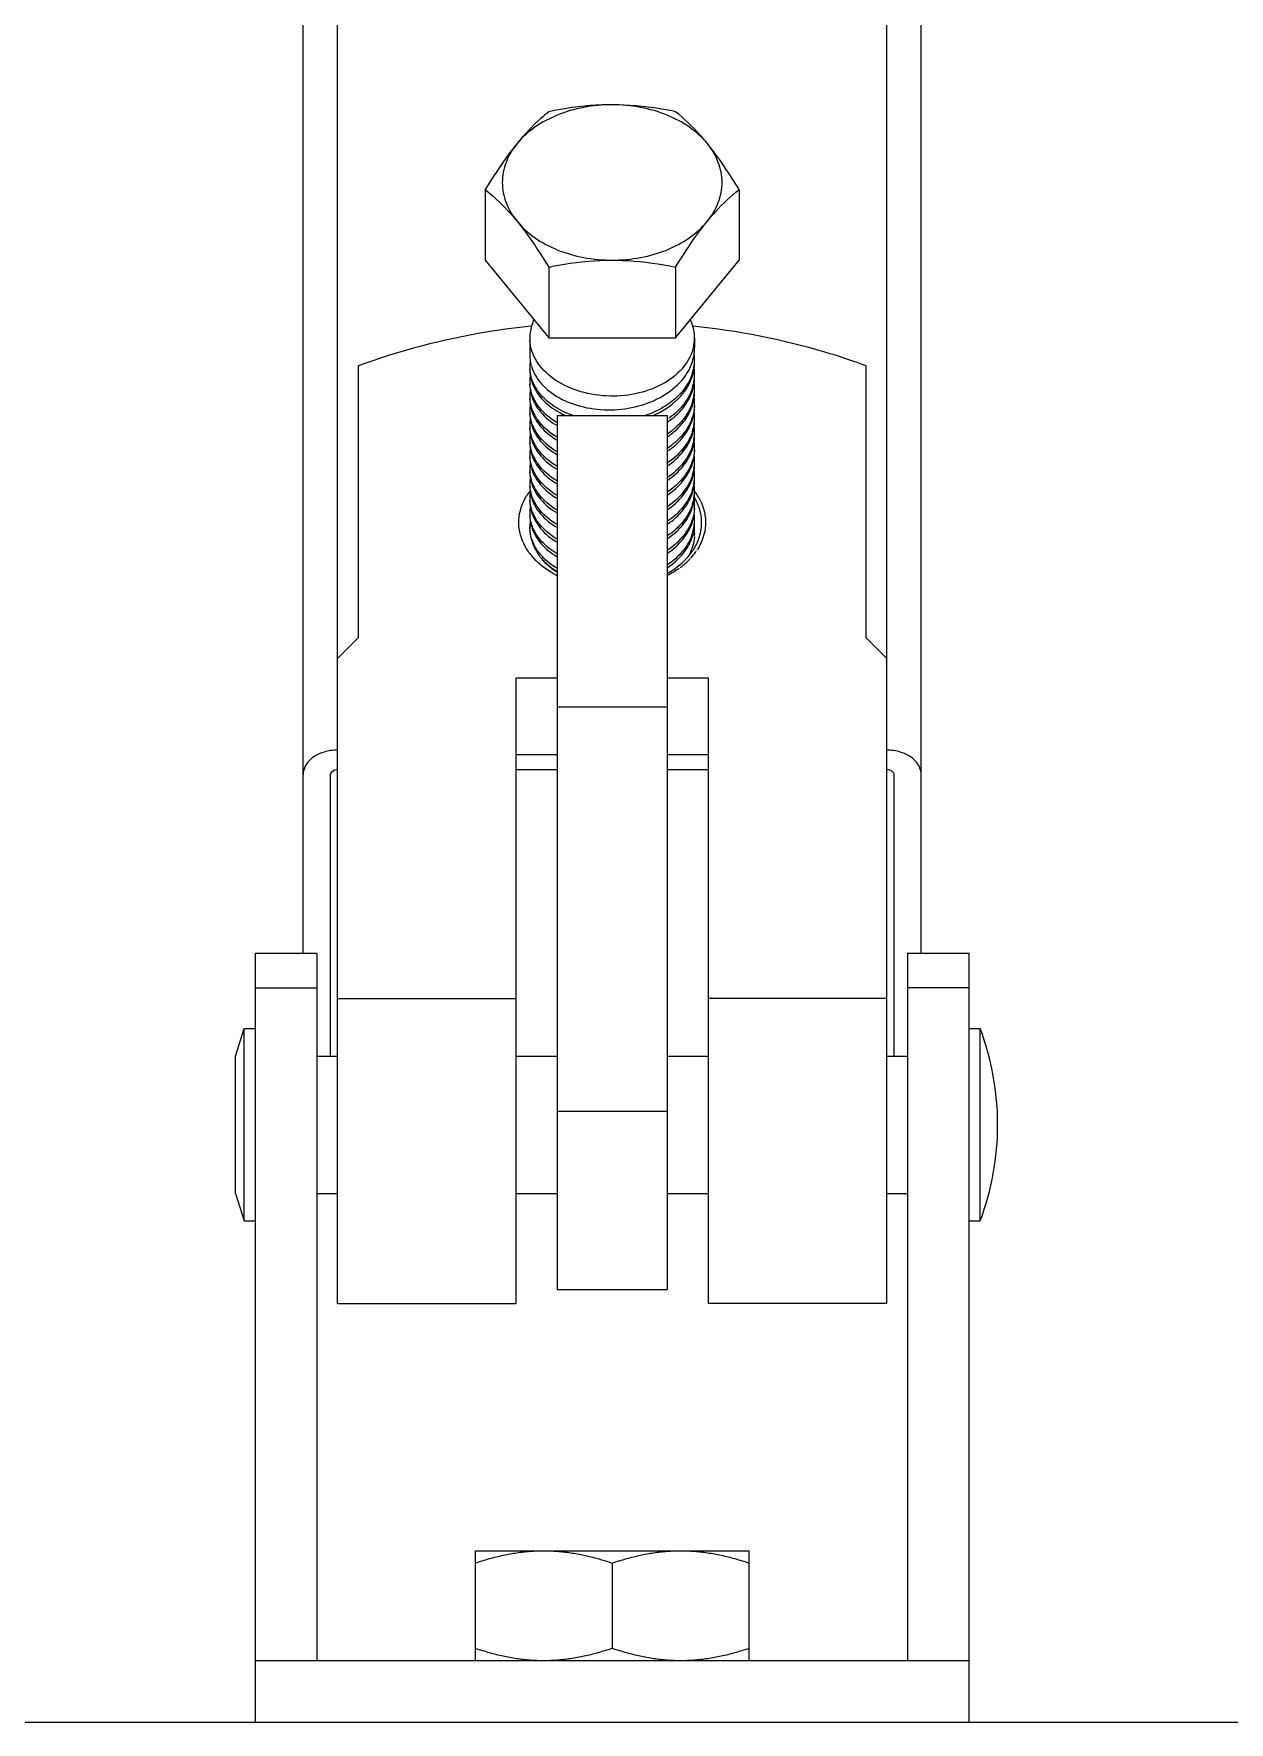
# Model space of a CAD drawing. Extents: x 815029915 to 815825525, y 579155098 to 579748855.
# Drawn here: x 815614255 to 815614699, y 579334894 to 579335521 of the extents above; entities that cross this region are included whole.
import ezdxf

# ---------------------------------------------------------------- set-up
doc = ezdxf.new("R2010")
doc.units = 0
doc.header["$LTSCALE"] = 100
doc.header["$MEASUREMENT"] = 0
doc.layers.add('02___PRT_ALL_AXES', color=7, linetype='Continuous')

msp = doc.modelspace()

# ---------------------------------------------------------------- linework, layer by layer
at = {"color": 0, "linetype": 'Continuous'}
for p, q in [((815614368.17, 579335049.79), (815614368.17, 579337872.97)), ((815614572.15, 579335049.79), (815614572.15, 579337872.97)), ((815614355.42, 579335179.83), (815614355.42, 579337770.35)), ((815614584.9, 579335179.83), (815614584.9, 579337770.35)), ((815614423.05, 579335437.12), (815614446.61, 579335408.27)), ((815614493.71, 579335408.27), (815614517.27, 579335437.12)), ((815614439.56, 579335407.27), (815614439.56, 579335402.94)), ((815614446.61, 579335408.27), (815614493.71, 579335408.27)), ((815614500.76, 579335408.27), (815614500.76, 579335404.56)), ((815614449.76, 579335379.42), (815614449.76, 579335054.89)), ((815614449.76, 579335379.42), (815614490.56, 579335379.42)), ((815614490.56, 579335379.42), (815614490.56, 579335054.89)), ((815614434.46, 579335049.79), (815614434.46, 579335282.06)), ((815614505.86, 579335282.06), (815614505.86, 579335049.79)), ((815614449.76, 579335271.25), (815614490.56, 579335271.25)), ((815614365.62, 579335141.58), (815614365.62, 579335246.17)), ((815614434.46, 579335247.97), (815614449.76, 579335247.97)), ((815614490.56, 579335247.97), (815614505.86, 579335247.97)), ((815614574.7, 579335246.17), (815614574.7, 579335141.58)), ((815614337.57, 579335179.83), (815614337.57, 579334894.26)), ((815614337.57, 579335179.83), (815614360.52, 579335179.83)), ((815614360.52, 579335179.83), (815614360.52, 579334917.2)), ((815614579.8, 579335179.83), (815614579.8, 579334917.2)), ((815614579.8, 579335179.83), (815614602.75, 579335179.83)), ((815614602.75, 579334894.26), (815614602.75, 579335179.83)), ((815614337.57, 579335166.99), (815614360.52, 579335166.99)), ((815614368.17, 579335162.96), (815614434.46, 579335162.96)), ((815614572.15, 579335162.96), (815614505.86, 579335162.96)), ((815614602.75, 579335166.99), (815614579.8, 579335166.99)), ((815614449.76, 579335121.19), (815614490.56, 579335121.19)), ((815614449.76, 579335054.89), (815614490.56, 579335054.89)), ((815614368.17, 579335049.79), (815614434.46, 579335049.79)), ((815614572.15, 579335049.79), (815614505.86, 579335049.79)), ((815614337.57, 579334917.2), (815614602.75, 579334917.2)), ((815613665.43, 579334894.26), (815618197.67, 579334894.26)), ((815614337.57, 579334894.26), (815614602.75, 579334894.26))]:
    msp.add_line(p, q, dxfattribs=at)
for centre, radius, start, end in [((815614453.78, 579335401.86), 14.21, 180.02607, 188.82211), ((815614453.78, 579335397.52), 14.21, 171.18424, 179.97406), ((815614454.18, 579335401.93), 14.63, 188.82814, 195.33103), ((815614483.32, 579335404.73), 17.46, 342.50525, 345.76882), ((815614483.74, 579335404.62), 17.02, 345.76446, 352.46546), ((815614484.13, 579335404.57), 16.63, 352.47368, 359.98278), ((815614484.13, 579335400.23), 16.63, 0.01723, 7.52333), ((815614484.23, 579335400.23), 16.52, 356.29034, 359.99666), ((815614453.67, 579335397.53), 14.1, 180.00473, 184.33982), ((815614453.78, 579335396.45), 14.21, 180.02578, 188.7806), ((815614453.78, 579335392.11), 14.22, 171.14213, 179.97372), ((815614454.19, 579335396.52), 14.63, 188.78781, 195.44372), ((815614454.46, 579335402), 14.92, 195.318, 196.41156), ((815614483.52, 579335400.34), 17.24, 342.48745, 350.60081), ((815614483.32, 579335399.32), 17.46, 342.50604, 345.76935), ((815614483.74, 579335399.21), 17.02, 345.76496, 352.47547), ((815614484, 579335400.25), 16.76, 350.62851, 356.28236), ((815614484, 579335394.84), 16.76, 350.62393, 356.28229), ((815614484.13, 579335399.16), 16.63, 352.48378, 359.98285), ((815614484.13, 579335394.82), 16.63, 0.01727, 7.53307), ((815614484.13, 579335393.75), 16.63, 352.48743, 359.98287), ((815614484.23, 579335394.83), 16.53, 356.29029, 359.99667), ((815614453.67, 579335392.12), 14.1, 180.00472, 184.33887), ((815614453.78, 579335391.05), 14.21, 180.02589, 188.80059), ((815614453.78, 579335386.71), 14.22, 171.1623, 179.97379), ((815614454.19, 579335391.11), 14.63, 188.80726, 195.39014), ((815614454.47, 579335391.18), 14.92, 195.37666, 196.40462), ((815614454.47, 579335396.59), 14.92, 195.42983, 196.40112), ((815614483.52, 579335394.93), 17.24, 342.48823, 350.59625), ((815614483.32, 579335393.91), 17.46, 342.50883, 345.77049), ((815614483.74, 579335393.8), 17.02, 345.76607, 352.47909), ((815614484, 579335389.43), 16.76, 350.63339, 356.28243), ((815614484.13, 579335389.41), 16.63, 0.01731, 7.53686), ((815614484.12, 579335388.34), 16.63, 352.30029, 359.98249), ((815614484.23, 579335389.42), 16.53, 356.29039, 359.99667), ((815614453.67, 579335386.71), 14.1, 180.00471, 184.33928), ((815614453.77, 579335385.64), 14.21, 180.02561, 188.73056), ((815614453.78, 579335381.3), 14.22, 171.09022, 179.97324), ((815614453.66, 579335381.3), 14.1, 180.00476, 184.33755), ((815614454.23, 579335385.71), 14.67, 188.74591, 196.41451), ((815614465.74, 579335408.07), 31.4, 240.86107, 246.08879), ((815614483.3, 579335388.51), 17.48, 342.45066, 345.74851), ((815614483.52, 579335389.52), 17.24, 342.49102, 350.60568), ((815614483.74, 579335382.99), 17.02, 345.70235, 352.50137), ((815614483.75, 579335388.39), 17.02, 345.74473, 352.29267), ((815614484.13, 579335378.59), 16.63, 0.01736, 7.55988), ((815614484.14, 579335384), 16.62, 0.01623, 7.3444), ((815614484.13, 579335382.93), 16.63, 352.51028, 359.98297), ((815614484.23, 579335384.01), 16.53, 356.28709, 359.99682), ((815614453.78, 579335380.23), 14.21, 180.02595, 188.80999), ((815614453.78, 579335375.89), 14.22, 171.17198, 179.97387), ((815614453.67, 579335375.9), 14.1, 180.00471, 184.33954), ((815614453.78, 579335374.82), 14.21, 180.02606, 188.82078), ((815614454.19, 579335380.29), 14.63, 188.81634, 195.3571), ((815614454.46, 579335380.37), 14.92, 195.34386, 196.40798), ((815614473.85, 579335402.91), 30.01, 304.02194, 305.4569), ((815614474.03, 579335401.57), 29.7, 304.01583, 306.62796), ((815614474.51, 579335396.57), 28.87, 303.97608, 309.79425), ((815614483.31, 579335383.09), 17.46, 342.51617, 345.70739), ((815614483.52, 579335378.7), 17.24, 342.49823, 350.61788), ((815614483.74, 579335377.58), 17.02, 345.76298, 352.46457), ((815614484, 579335378.62), 16.76, 350.6455, 356.28286), ((815614484.13, 579335377.52), 16.63, 352.47277, 359.98277), ((815614484.13, 579335373.18), 16.63, 0.01714, 7.52194), ((815614484.23, 579335378.6), 16.52, 356.29079, 359.99667), ((815614453.78, 579335370.48), 14.21, 171.18224, 179.97394), ((815614453.67, 579335370.49), 14.1, 180.00472, 184.33945), ((815614453.77, 579335369.41), 14.21, 180.02441, 188.59382), ((815614454.19, 579335374.88), 14.63, 188.82713, 195.37442), ((815614454.47, 579335374.96), 14.92, 195.36112, 196.40853), ((815614483.31, 579335377.68), 17.46, 342.50117, 345.76734), ((815614483.52, 579335373.3), 17.25, 342.48336, 350.58047), ((815614483.74, 579335372.17), 17.02, 345.75671, 352.47565), ((815614484, 579335373.21), 16.76, 350.60806, 356.28203), ((815614484.13, 579335372.11), 16.63, 352.48404, 359.98287), ((815614484.13, 579335367.78), 16.63, 0.01728, 7.53363), ((815614484.23, 579335373.19), 16.52, 356.29008, 359.99666), ((815614453.79, 579335365.07), 14.22, 170.96242, 179.97306), ((815614453.67, 579335365.08), 14.1, 180.00472, 184.33989), ((815614453.78, 579335364), 14.22, 180.02613, 188.82857), ((815614453.78, 579335359.66), 14.21, 171.19053, 179.97405), ((815614454.18, 579335369.47), 14.62, 188.60181, 195.319), ((815614454.18, 579335364.07), 14.63, 188.8345, 195.32615), ((815614454.46, 579335369.55), 14.92, 195.30525, 196.41198), ((815614483.32, 579335372.27), 17.46, 342.51288, 345.76121), ((815614483.32, 579335366.86), 17.46, 342.5097, 345.77126), ((815614483.75, 579335366.76), 17.01, 345.76625, 352.69464), ((815614484.12, 579335362.37), 16.64, 0.01782, 7.74805), ((815614484.14, 579335366.7), 16.62, 352.70468, 359.98407), ((815614484.23, 579335367.78), 16.53, 356.29052, 359.99667), ((815614484.23, 579335362.37), 16.53, 356.29029, 359.99668), ((815614453.67, 579335359.67), 14.1, 180.00473, 184.33989), ((815614453.78, 579335358.59), 14.22, 180.02619, 188.83308), ((815614453.78, 579335354.25), 14.21, 171.19485, 179.97407), ((815614454.19, 579335358.66), 14.63, 188.83897, 195.32914), ((815614454.46, 579335364.14), 14.92, 195.31318, 196.41206), ((815614483.52, 579335362.48), 17.25, 342.49202, 350.55585), ((815614483.31, 579335361.46), 17.46, 342.50473, 345.76934), ((815614483.74, 579335361.35), 17.02, 345.76507, 352.43348), ((815614484, 579335362.39), 16.76, 350.58316, 356.28212), ((815614484, 579335356.98), 16.76, 350.58823, 356.28188), ((815614484.13, 579335361.3), 16.63, 352.44148, 359.98264), ((815614484.13, 579335355.89), 16.63, 352.4583, 359.98267), ((815614484.13, 579335356.96), 16.63, 0.01703, 7.49107), ((815614484.23, 579335356.96), 16.53, 356.29002, 359.99667), ((815614457.55, 579335337.72), 22.54, 142.34886, 148.60076), ((815614453.67, 579335354.26), 14.1, 180.00473, 184.33991), ((815614453.78, 579335353.18), 14.22, 180.02626, 188.85017), ((815614453.78, 579335348.84), 14.21, 171.21174, 179.97418), ((815614454.18, 579335353.25), 14.63, 188.85588, 195.31652), ((815614454.46, 579335358.73), 14.92, 195.31616, 196.41163), ((815614454.46, 579335353.32), 14.92, 195.30366, 196.40978), ((815614483.52, 579335357.07), 17.25, 342.48694, 350.5608), ((815614483.31, 579335356.05), 17.46, 342.50165, 345.76776), ((815614483.74, 579335355.94), 17.02, 345.76343, 352.45022), ((815614484, 579335351.57), 16.76, 350.60058, 356.28188), ((815614484.13, 579335351.55), 16.63, 0.01711, 7.50778), ((815614484.12, 579335350.48), 16.64, 352.2715, 359.98219), ((815614482.1, 579335337.22), 23.37, 36.21439, 37.35826), ((815614484.23, 579335351.56), 16.52, 356.28997, 359.99665), ((815614482.4, 579335337.45), 22.99, 35.27321, 36.21381), ((815614483.23, 579335338.01), 21.99, 30.39256, 35.30156), ((815614453.67, 579335348.85), 14.1, 180.00472, 184.33992), ((815614453.79, 579335347.77), 14.23, 180.02751, 189.13778), ((815614453.77, 579335343.44), 14.21, 171.50736, 179.97627), ((815614453.67, 579335343.44), 14.11, 180.00452, 184.3461), ((815614454.24, 579335347.85), 14.68, 189.15188, 196.47252), ((815614483.3, 579335350.64), 17.48, 342.44737, 345.74785), ((815614483.52, 579335351.66), 17.25, 342.48386, 350.57308), ((815614483.74, 579335350.53), 17.02, 345.744, 352.26415), ((815614484.13, 579335345.07), 16.63, 352.4674, 359.98273), ((815614484.14, 579335346.14), 16.62, 0.01608, 7.31576), ((815614484.23, 579335346.15), 16.53, 356.28642, 359.99678), ((815614482.84, 579335338.55), 20.72, 25.78424, 30.21729), ((815614484.27, 579335338.63), 20.78, 26.95405, 30.37123), ((815614453.78, 579335342.37), 14.21, 180.02595, 188.81629), ((815614453.78, 579335338.03), 14.21, 171.17841, 179.97393), ((815614453.61, 579335338.03), 14.05, 180.00036, 181.36149), ((815614453.64, 579335338.03), 14.07, 181.36121, 181.75078), ((815614453.66, 579335338.03), 14.1, 181.75101, 182.83859), ((815614453.71, 579335338.04), 14.15, 182.83892, 184.33692), ((815614454.91, 579335337.6), 15.35, 182.40411, 185.38474), ((815614454.18, 579335342.43), 14.63, 188.82254, 195.34226), ((815614454.46, 579335342.5), 14.92, 195.32912, 196.40482), ((815614454.62, 579335342.55), 15.08, 196.4057, 197.90662), ((815614483.31, 579335345.23), 17.46, 342.50015, 345.76699), ((815614483.74, 579335345.12), 17.02, 345.76265, 352.45925), ((815614483.69, 579335340.81), 17.07, 345.82218, 350.59808), ((815614483.76, 579335339.71), 17, 346.56292, 352.03479), ((815614484, 579335340.75), 16.76, 350.59973, 356.28191), ((815614483.95, 579335339.68), 16.81, 352.04589, 352.48586), ((815614484.13, 579335340.73), 16.63, 0.01715, 7.51667), ((815614484.13, 579335339.66), 16.63, 352.47677, 359.98277), ((815614484.15, 579335335.7), 16.61, 0.0024, 7.70757), ((815614483.99, 579335335.31), 16.77, 6.4782, 7.51756), ((815614484.23, 579335340.74), 16.52, 356.29, 359.99665), ((815614454.99, 579335337.61), 15.43, 185.38627, 188.5573), ((815614455.1, 579335337.62), 15.54, 188.55645, 189.73715), ((815614455.51, 579335337.7), 15.95, 189.76355, 196.32315), ((815614456.39, 579335337.97), 16.87, 196.35381, 204.77905), ((815614455.55, 579335338.56), 16.06, 198.91258, 207.96452), ((815614456.44, 579335339.01), 17.07, 207.90291, 209.92475), ((815614482.95, 579335341.02), 17.84, 340.39057, 342.50347), ((815614483.18, 579335340.94), 17.6, 342.50589, 343.63142), ((815614483.39, 579335340.88), 17.38, 343.62933, 345.82557), ((815614483.39, 579335339.8), 17.38, 343.63308, 345.77621), ((815614483.56, 579335339.76), 17.21, 345.77901, 346.57073), ((815614484.11, 579335335.71), 16.65, 355.00662, 356.28843), ((815614484.15, 579335335.7), 16.61, 356.28828, 358.49234), ((815614482.8, 579335340.84), 20.8, 329.59183, 330.05559), ((815614484.18, 579335335.7), 16.58, 358.4929, 359.29441), ((815614484.19, 579335335.7), 16.57, 359.29442, 359.99355), ((815614458.17, 579335342.25), 23.3, 215.78624, 218.05479), ((815614458.82, 579335342.76), 24.13, 218.05247, 219.87849), ((815614478.98, 579335345.1), 27.57, 310.43836, 316.14257), ((815614480.26, 579335343.84), 25.77, 316.18996, 317.74869), ((815614481.21, 579335341.88), 22.71, 321.08547, 326.56928), ((815614481.5, 579335342.74), 24.12, 317.70038, 324.32284), ((815614482.07, 579335341.3), 21.66, 326.60743, 327.36801), ((815614482.36, 579335341.11), 21.32, 327.36622, 328.81665), ((815614482.65, 579335340.94), 20.98, 328.8185, 329.59138), ((815614482.54, 579335341.97), 22.82, 324.3797, 325.17946), ((815614482.85, 579335341.75), 22.44, 325.17749, 326.70791), ((815614483.16, 579335341.55), 22.07, 326.70993, 327.52824), ((815614463.13, 579335342.9), 25.42, 229.20875, 231.6793), ((815614462.52, 579335343.42), 25.31, 231.12812, 233.62476), ((815614464.43, 579335344.58), 27.54, 231.72759, 237.60538), ((815614463.75, 579335345.12), 27.41, 233.66721, 239.11153), ((815614476.63, 579335347.94), 31.26, 305.26167, 306.97921), ((815614477.45, 579335346.87), 29.91, 306.966, 310.46774)]:
    msp.add_arc(centre, radius, start, end, dxfattribs=at)
for points, knots in [([(815614440.16, 579335397.79), (815614440.86, 579335395.38), (815614443.72, 579335390.62), (815614450.68, 579335385.42), (815614459.65, 579335382.16), (815614469.73, 579335381.16), (815614479.86, 579335382.53), (815614488.99, 579335386.2), (815614496.15, 579335391.85), (815614499.16, 579335396.9), (815614499.97, 579335399.48)], [0, 0, 0, 0, 0.1028, 0.219577, 0.350442, 0.49027, 0.631417, 0.766201, 0.889254, 1, 1, 1, 1]), ([(815614455.72, 579335379.38), (815614453.5, 579335380.15), (815614449.38, 579335382.05), (815614444.25, 579335386.07), (815614440.77, 579335390.95), (815614439.74, 579335394.66), (815614439.6, 579335396.46)], [0, 0, 0, 0, 0.284949, 0.545175, 0.781019, 1, 1, 1, 1]), ([(815614499.97, 579335395.15), (815614499.41, 579335393.4), (815614497.68, 579335389.93), (815614493.67, 579335385.47), (815614488.42, 579335381.82), (815614484.37, 579335380.06), (815614482.23, 579335379.35)], [0, 0, 0, 0, 0.224612, 0.465352, 0.724449, 1, 1, 1, 1]), ([(815614485.11, 579335379.36), (815614488.6, 579335380.86), (815614494.81, 579335384.69), (815614498.96, 579335390.89), (815614499.97, 579335394.07)], [0, 0, 0, 0, 0.53219, 1, 1, 1, 1]), ([(815614449.68, 579335376.77), (815614446.93, 579335378.42), (815614443.24, 579335381.55), (815614440.34, 579335386.89), (815614439.71, 579335389.68), (815614439.6, 579335391.05)], [0, 0, 0, 0, 0.531925, 0.771628, 1, 1, 1, 1]), ([(815614440.16, 579335392.38), (815614440.86, 579335390), (815614443.67, 579335385.27), (815614448, 579335382.02), (815614450.46, 579335380.65)], [0, 0, 0, 0, 0.46845, 1, 1, 1, 1]), ([(815614440.16, 579335386.97), (815614440.82, 579335384.71), (815614443.41, 579335380.23), (815614447.4, 579335377.05), (815614449.68, 579335375.69)], [0, 0, 0, 0, 0.470184, 1, 1, 1, 1]), ([(815614499.97, 579335389.74), (815614499.28, 579335387.55), (815614496.91, 579335383.23), (815614493.31, 579335379.92), (815614491.26, 579335378.46)], [0, 0, 0, 0, 0.477761, 1, 1, 1, 1]), ([(815614491.75, 579335377.73), (815614493.68, 579335379.17), (815614497.07, 579335382.4), (815614499.3, 579335386.55), (815614499.97, 579335388.66)], [0, 0, 0, 0, 0.521279, 1, 1, 1, 1]), ([(815614449.68, 579335371.36), (815614446.93, 579335373.01), (815614443.24, 579335376.14), (815614440.34, 579335381.48), (815614439.71, 579335384.27), (815614439.6, 579335385.65)], [0, 0, 0, 0, 0.531924, 0.771627, 1, 1, 1, 1]), ([(815614440.16, 579335381.56), (815614440.82, 579335379.31), (815614443.41, 579335374.82), (815614447.4, 579335371.65), (815614449.67, 579335370.28)], [0, 0, 0, 0, 0.470189, 1, 1, 1, 1]), ([(815614499.97, 579335384.33), (815614499.37, 579335382.46), (815614497.48, 579335378.74), (815614494.62, 579335375.74), (815614492.99, 579335374.38)], [0, 0, 0, 0, 0.48128, 1, 1, 1, 1]), ([(815614493.56, 579335373.79), (815614495.05, 579335375.11), (815614497.66, 579335377.98), (815614499.4, 579335381.47), (815614499.96, 579335383.24)], [0, 0, 0, 0, 0.517488, 1, 1, 1, 1]), ([(815614500.72, 579335382.94), (815614500.56, 579335380.46), (815614499, 579335375.32), (815614495.59, 579335371.25), (815614493.56, 579335369.46)], [0, 0, 0, 0, 0.478758, 1, 1, 1, 1]), ([(815614449.67, 579335365.95), (815614446.93, 579335367.6), (815614443.24, 579335370.73), (815614440.34, 579335376.07), (815614439.71, 579335378.87), (815614439.6, 579335380.24)], [0, 0, 0, 0, 0.531915, 0.771618, 1, 1, 1, 1]), ([(815614449.68, 579335360.54), (815614446.93, 579335362.19), (815614443.24, 579335365.32), (815614440.34, 579335370.66), (815614439.71, 579335373.46), (815614439.6, 579335374.83)], [0, 0, 0, 0, 0.531925, 0.771625, 1, 1, 1, 1]), ([(815614440.16, 579335376.15), (815614440.82, 579335373.89), (815614443.41, 579335369.41), (815614447.4, 579335366.23), (815614449.68, 579335364.87)], [0, 0, 0, 0, 0.47018, 1, 1, 1, 1]), ([(815614494.14, 579335368.91), (815614495.49, 579335370.18), (815614497.86, 579335372.92), (815614499.45, 579335376.19), (815614499.97, 579335377.85)], [0, 0, 0, 0, 0.516175, 1, 1, 1, 1]), ([(815614449.68, 579335355.13), (815614446.93, 579335356.78), (815614443.24, 579335359.91), (815614440.34, 579335365.25), (815614439.71, 579335368.05), (815614439.6, 579335369.42)], [0, 0, 0, 0, 0.531928, 0.771625, 1, 1, 1, 1]), ([(815614440.16, 579335370.74), (815614440.82, 579335368.49), (815614443.41, 579335364), (815614447.4, 579335360.83), (815614449.68, 579335359.46)], [0, 0, 0, 0, 0.470176, 1, 1, 1, 1]), ([(815614490.63, 579335371.53), (815614490.89, 579335371.71), (815614491.9, 579335372.41), (815614492.87, 579335373.18), (815614493.56, 579335373.79)], [0, 0, 0, 0, 0.254157, 1, 1, 1, 1]), ([(815614493.56, 579335369.46), (815614493.33, 579335369.26), (815614492.39, 579335368.46), (815614491.4, 579335367.72), (815614490.63, 579335367.2)], [0, 0, 0, 0, 0.245893, 1, 1, 1, 1]), ([(815614499.97, 579335373.52), (815614499.24, 579335371.22), (815614496.7, 579335366.69), (815614492.84, 579335363.29), (815614490.64, 579335361.81)], [0, 0, 0, 0, 0.476588, 1, 1, 1, 1]), ([(815614490.64, 579335360.72), (815614492.84, 579335362.21), (815614496.7, 579335365.6), (815614499.24, 579335370.13), (815614499.97, 579335372.43)], [0, 0, 0, 0, 0.523421, 1, 1, 1, 1]), ([(815614490.64, 579335366.13), (815614490.96, 579335366.35), (815614492.18, 579335367.2), (815614493.33, 579335368.15), (815614494.14, 579335368.91)], [0, 0, 0, 0, 0.254915, 1, 1, 1, 1]), ([(815614499.97, 579335368.11), (815614499.24, 579335365.81), (815614496.7, 579335361.28), (815614492.84, 579335357.88), (815614490.64, 579335356.4)], [0, 0, 0, 0, 0.476579, 1, 1, 1, 1]), ([(815614449.68, 579335349.73), (815614446.93, 579335351.37), (815614443.24, 579335354.5), (815614440.34, 579335359.84), (815614439.71, 579335362.64), (815614439.6, 579335364.01)], [0, 0, 0, 0, 0.531934, 0.771628, 1, 1, 1, 1]), ([(815614440.16, 579335365.33), (815614440.82, 579335363.08), (815614443.41, 579335358.59), (815614447.4, 579335355.42), (815614449.68, 579335354.05)], [0, 0, 0, 0, 0.470172, 1, 1, 1, 1]), ([(815614490.64, 579335355.32), (815614492.84, 579335356.8), (815614496.7, 579335360.2), (815614499.24, 579335364.73), (815614499.97, 579335367.03)], [0, 0, 0, 0, 0.523412, 1, 1, 1, 1]), ([(815614500.72, 579335366.71), (815614500.63, 579335365.22), (815614500.01, 579335362.2), (815614497.15, 579335356.4), (815614493.44, 579335352.88), (815614490.64, 579335350.99)], [0, 0, 0, 0, 0.232557, 0.47421, 1, 1, 1, 1]), ([(815614449.68, 579335344.32), (815614446.93, 579335345.96), (815614443.24, 579335349.09), (815614440.34, 579335354.44), (815614439.71, 579335357.23), (815614439.6, 579335358.6)], [0, 0, 0, 0, 0.531934, 0.771628, 1, 1, 1, 1]), ([(815614440.16, 579335359.92), (815614440.82, 579335357.67), (815614443.41, 579335353.19), (815614447.4, 579335350.01), (815614449.68, 579335348.64)], [0, 0, 0, 0, 0.470172, 1, 1, 1, 1]), ([(815614490.64, 579335349.91), (815614492.84, 579335351.39), (815614496.7, 579335354.79), (815614499.24, 579335359.32), (815614499.97, 579335361.62)], [0, 0, 0, 0, 0.523413, 1, 1, 1, 1]), ([(815614499.97, 579335357.29), (815614499.24, 579335354.99), (815614496.7, 579335350.46), (815614492.84, 579335347.06), (815614490.64, 579335345.58)], [0, 0, 0, 0, 0.476587, 1, 1, 1, 1]), ([(815614490.64, 579335344.5), (815614492.84, 579335345.98), (815614496.7, 579335349.38), (815614499.24, 579335353.91), (815614499.97, 579335356.21)], [0, 0, 0, 0, 0.523415, 1, 1, 1, 1]), ([(815614437.32, 579335331.89), (815614436.02, 579335334.6), (815614434.66, 579335340.84), (815614436.73, 579335346.85), (815614438.32, 579335349.46)], [0, 0, 0, 0, 0.496527, 1, 1, 1, 1]), ([(815614449.68, 579335338.91), (815614446.93, 579335340.56), (815614443.24, 579335343.68), (815614440.34, 579335349.03), (815614439.71, 579335351.82), (815614439.6, 579335353.19)], [0, 0, 0, 0, 0.531935, 0.77163, 1, 1, 1, 1]), ([(815614440.16, 579335354.52), (815614440.82, 579335352.26), (815614443.41, 579335347.78), (815614447.4, 579335344.6), (815614449.68, 579335343.24)], [0, 0, 0, 0, 0.470174, 1, 1, 1, 1]), ([(815614499.97, 579335351.88), (815614499.24, 579335349.58), (815614496.7, 579335345.05), (815614492.84, 579335341.65), (815614490.64, 579335340.17)], [0, 0, 0, 0, 0.476585, 1, 1, 1, 1]), ([(815614490.64, 579335339.09), (815614492.84, 579335340.57), (815614496.7, 579335343.97), (815614499.24, 579335348.5), (815614499.97, 579335350.8)], [0, 0, 0, 0, 0.523417, 1, 1, 1, 1]), ([(815614449.68, 579335333.5), (815614446.93, 579335335.15), (815614443.24, 579335338.28), (815614440.34, 579335343.62), (815614439.71, 579335346.41), (815614439.6, 579335347.78)], [0, 0, 0, 0, 0.531934, 0.771631, 1, 1, 1, 1]), ([(815614440.16, 579335349.11), (815614440.82, 579335346.85), (815614443.41, 579335342.37), (815614447.4, 579335339.19), (815614449.68, 579335337.83)], [0, 0, 0, 0, 0.470176, 1, 1, 1, 1]), ([(815614440.16, 579335343.69), (815614440.83, 579335341.43), (815614443.43, 579335336.94), (815614447.43, 579335333.76), (815614449.72, 579335332.39)], [0, 0, 0, 0, 0.470105, 1, 1, 1, 1]), ([(815614490.61, 579335333.66), (815614492.81, 579335335.14), (815614496.68, 579335338.53), (815614499.23, 579335343.07), (815614499.96, 579335345.37)], [0, 0, 0, 0, 0.523464, 1, 1, 1, 1]), ([(815614500.72, 579335345.08), (815614500.63, 579335343.58), (815614500.01, 579335340.55), (815614497.13, 579335334.74), (815614493.41, 579335331.22), (815614490.61, 579335329.33)], [0, 0, 0, 0, 0.232505, 0.474134, 1, 1, 1, 1]), ([(815614499.97, 579335346.47), (815614499.24, 579335344.17), (815614496.7, 579335339.64), (815614492.84, 579335336.24), (815614490.64, 579335334.76)], [0, 0, 0, 0, 0.476583, 1, 1, 1, 1]), ([(815614502.73, 579335334.97), (815614503.29, 579335337.02), (815614503.69, 579335341.41), (815614502.44, 579335345.61), (815614501.5, 579335347.56)], [0, 0, 0, 0, 0.495789, 1, 1, 1, 1]), ([(815614502.79, 579335348.05), (815614504.22, 579335345.24), (815614505.75, 579335338.7), (815614503.5, 579335332.4), (815614501.78, 579335329.7)], [0, 0, 0, 0, 0.4965, 1, 1, 1, 1]), ([(815614440.62, 579335338.03), (815614440.48, 579335338.38), (815614439.98, 579335339.79), (815614439.69, 579335341.26), (815614439.6, 579335342.37)], [0, 0, 0, 0, 0.254035, 1, 1, 1, 1]), ([(815614440.35, 579335333.35), (815614440.25, 579335333.65), (815614439.89, 579335334.82), (815614439.67, 579335336.05), (815614439.6, 579335336.97)], [0, 0, 0, 0, 0.252988, 1, 1, 1, 1]), ([(815614440.27, 579335337.91), (815614440.98, 579335335.73), (815614443.57, 579335331.42), (815614447.46, 579335328.34), (815614449.68, 579335327.01)], [0, 0, 0, 0, 0.470876, 1, 1, 1, 1]), ([(815614449.72, 579335328.06), (815614447.65, 579335329.3), (815614444, 579335332.13), (815614441.42, 579335336.03), (815614440.62, 579335338.03)], [0, 0, 0, 0, 0.527301, 1, 1, 1, 1]), ([(815614490.64, 579335328.27), (815614492.84, 579335329.75), (815614496.7, 579335333.15), (815614499.24, 579335337.68), (815614499.97, 579335339.98)], [0, 0, 0, 0, 0.523421, 1, 1, 1, 1]), ([(815614441.07, 579335330.89), (815614441.24, 579335330.48), (815614442.03, 579335328.81), (815614443.09, 579335327.27), (815614443.99, 579335326.2)], [0, 0, 0, 0, 0.242691, 1, 1, 1, 1]), ([(815614449.68, 579335322.68), (815614448.81, 579335323.2), (815614445.7, 579335325.29), (815614443.02, 579335328.12), (815614441.65, 579335330.5)], [0, 0, 0, 0, 0.268013, 1, 1, 1, 1]), ([(815614499.76, 579335335.03), (815614498.98, 579335332.85), (815614496.45, 579335328.59), (815614492.74, 579335325.36), (815614490.64, 579335323.94)], [0, 0, 0, 0, 0.477487, 1, 1, 1, 1]), ([(815614490.64, 579335322.86), (815614492.89, 579335324.38), (815614496.83, 579335327.87), (815614499.37, 579335332.54), (815614500.07, 579335334.9)], [0, 0, 0, 0, 0.523877, 1, 1, 1, 1]), ([(815614449.76, 579335319.93), (815614448.82, 579335320.41), (815614445.34, 579335322.4), (815614442.2, 579335325.02), (815614440.3, 579335327.29)], [0, 0, 0, 0, 0.263547, 1, 1, 1, 1]), ([(815614444, 579335326.2), (815614444.19, 579335325.98), (815614445.02, 579335325.1), (815614445.92, 579335324.29), (815614446.63, 579335323.71)], [0, 0, 0, 0, 0.244707, 1, 1, 1, 1]), ([(815614490.62, 579335320.8), (815614491.44, 579335321.26), (815614494.49, 579335323.14), (815614497.22, 579335325.56), (815614498.87, 579335327.62)], [0, 0, 0, 0, 0.262319, 1, 1, 1, 1]), ([(815614363.17, 579335254.46), (815614361.08, 579335253.83), (815614357.35, 579335251.95), (815614355.42, 579335247.97), (815614355.42, 579335246.17)], [0, 0, 0, 0, 0.547859, 1, 1, 1, 1]), ([(815614584.9, 579335246.17), (815614584.9, 579335247.97), (815614582.97, 579335251.95), (815614579.24, 579335253.83), (815614577.15, 579335254.46)], [0, 0, 0, 0, 0.452141, 1, 1, 1, 1]), ([(815614365.62, 579335246.17), (815614365.62, 579335246.93), (815614366.78, 579335247.86), (815614367.84, 579335247.97), (815614368.17, 579335247.97)], [0, 0, 0, 0, 0.70154, 1, 1, 1, 1]), ([(815614572.15, 579335247.97), (815614572.48, 579335247.97), (815614573.54, 579335247.86), (815614574.7, 579335246.93), (815614574.7, 579335246.17)], [0, 0, 0, 0, 0.29846, 1, 1, 1, 1])]:
    msp.add_open_spline(points, degree=3, knots=knots, dxfattribs=at)
for points in [[(815614439.26, 579335328.63), (815614438.52, 579335329.65), (815614437.87, 579335330.75), (815614437.32, 579335331.89)], [(815614499.97, 579335330.63), (815614499.65, 579335329.62), (815614499.24, 579335328.63), (815614498.75, 579335327.68)], [(815614500.69, 579335334.26), (815614500.59, 579335333.03), (815614500.34, 579335331.81), (815614499.97, 579335330.63)], [(815614500.83, 579335330.46), (815614501.64, 579335331.88), (815614502.29, 579335333.4), (815614502.73, 579335334.97)], [(815614443.99, 579335326.2), (815614444.76, 579335325.29), (815614445.62, 579335324.44), (815614446.52, 579335323.65)], [(815614494.68, 579335322.42), (815614493.41, 579335321.52), (815614492.07, 579335320.72), (815614490.69, 579335320)], [(815614368.17, 579335255.18), (815614366.49, 579335255.18), (815614364.78, 579335254.95), (815614363.17, 579335254.46)], [(815614577.15, 579335254.46), (815614575.54, 579335254.95), (815614573.83, 579335255.18), (815614572.15, 579335255.18)]]:
    msp.add_open_spline(points, degree=3, dxfattribs=at)
at = {"layer": '02___PRT_ALL_AXES', "color": 0, "linetype": 'Continuous'}
for p, q in [((815614423.05, 579335463.39), (815614423.05, 579335437.12)), ((815614517.27, 579335463.39), (815614517.27, 579335437.12)), ((815614446.61, 579335434.54), (815614446.61, 579335408.27)), ((815614493.71, 579335434.54), (815614493.71, 579335408.27)), ((815614439.56, 579335407.27), (815614439.56, 579335401.86)), ((815614500.76, 579335408.27), (815614500.76, 579335404.56)), ((815614375.82, 579335397.86), (815614375.82, 579335296.89)), ((815614564.5, 579335296.89), (815614564.5, 579335397.86)), ((815614375.82, 579335296.89), (815614368.17, 579335289.17)), ((815614572.15, 579335289.17), (815614564.5, 579335296.89)), ((815614434.46, 579335282.06), (815614449.76, 579335282.06)), ((815614490.56, 579335282.06), (815614505.86, 579335282.06)), ((815614434.46, 579335253.58), (815614449.76, 579335253.58)), ((815614490.56, 579335253.58), (815614505.86, 579335253.58)), ((815614330.28, 579335141.58), (815614333.49, 579335151.78)), ((815614333.49, 579335080.39), (815614333.49, 579335151.78)), ((815614333.49, 579335151.78), (815614337.57, 579335151.78)), ((815614602.75, 579335151.78), (815614606.83, 579335151.78)), ((815614606.83, 579335080.39), (815614606.83, 579335151.78)), ((815614330.28, 579335090.59), (815614330.28, 579335141.58)), ((815614360.52, 579335141.58), (815614368.17, 579335141.58)), ((815614434.46, 579335141.58), (815614449.76, 579335141.58)), ((815614490.56, 579335141.58), (815614505.86, 579335141.58)), ((815614572.15, 579335141.58), (815614579.8, 579335141.58)), ((815614330.28, 579335090.59), (815614333.49, 579335080.39)), ((815614360.52, 579335090.59), (815614368.17, 579335090.59)), ((815614434.46, 579335090.59), (815614449.76, 579335090.59)), ((815614490.56, 579335090.59), (815614505.86, 579335090.59)), ((815614572.15, 579335090.59), (815614579.8, 579335090.59)), ((815614333.49, 579335080.39), (815614337.57, 579335080.39)), ((815614602.75, 579335080.39), (815614606.83, 579335080.39)), ((815614419.28, 579334957.91), (815614419.28, 579334917.2)), ((815614419.28, 579334957.91), (815614521.04, 579334957.91)), ((815614521.04, 579334917.2), (815614521.04, 579334957.91)), ((815614470.16, 579334953.37), (815614470.16, 579334921.75))]:
    msp.add_line(p, q, dxfattribs=at)
for centre, radius, start, end in [((815614454.84, 579335408.27), 15.28, 180.0035, 183.71742), ((815614485.17, 579335408.29), 15.58, 346.38273, 359.92147), ((815614484.73, 579335408.39), 16.03, 344.29322, 346.41174), ((815614511.29, 579335116.09), 101.99, 339.51268, 20.48732)]:
    msp.add_arc(centre, radius, start, end, dxfattribs=at)
for points, knots in [([(815614470.16, 579335494.81), (815614466.63, 579335494.81), (815614459.64, 579335494.17), (815614447.09, 579335490.58), (815614438.69, 579335485.11), (815614434.83, 579335480.39)], [0, 0, 0, 0, 0.270899, 0.532809, 1, 1, 1, 1]), ([(815614470.16, 579335494.81), (815614468.17, 579335494.81), (815614460.26, 579335494.58), (815614452.4, 579335493.42), (815614446.61, 579335492.24)], [0, 0, 0, 0, 0.251885, 1, 1, 1, 1]), ([(815614493.71, 579335492.24), (815614491.79, 579335492.63), (815614484.02, 579335494.07), (815614476.1, 579335494.81), (815614470.16, 579335494.81)], [0, 0, 0, 0, 0.248025, 1, 1, 1, 1]), ([(815614505.49, 579335480.39), (815614501.64, 579335485.11), (815614493.23, 579335490.58), (815614480.68, 579335494.17), (815614473.69, 579335494.81), (815614470.16, 579335494.81)], [0, 0, 0, 0, 0.467191, 0.729101, 1, 1, 1, 1]), ([(815614446.61, 579335492.24), (815614445.62, 579335491.43), (815614441.39, 579335487.81), (815614437.55, 579335483.72), (815614434.83, 579335480.39)], [0, 0, 0, 0, 0.227749, 1, 1, 1, 1]), ([(815614505.49, 579335480.39), (815614504.52, 579335481.57), (815614500.9, 579335485.81), (815614496.85, 579335489.68), (815614493.71, 579335492.24)], [0, 0, 0, 0, 0.2742, 1, 1, 1, 1]), ([(815614434.83, 579335480.39), (815614433.8, 579335479.13), (815614429.58, 579335473.68), (815614425.81, 579335467.89), (815614423.05, 579335463.39)], [0, 0, 0, 0, 0.234887, 1, 1, 1, 1]), ([(815614434.83, 579335480.39), (815614433.13, 579335478.31), (815614430.37, 579335473.75), (815614428.87, 579335465.97), (815614430.37, 579335458.18), (815614433.13, 579335453.62), (815614434.83, 579335451.54)], [0, 0, 0, 0, 0.257484, 0.5, 0.742516, 1, 1, 1, 1]), ([(815614517.27, 579335463.39), (815614516.32, 579335464.94), (815614512.66, 579335470.78), (815614508.71, 579335476.45), (815614505.49, 579335480.39)], [0, 0, 0, 0, 0.26296, 1, 1, 1, 1]), ([(815614505.49, 579335451.54), (815614507.19, 579335453.62), (815614509.95, 579335458.18), (815614511.45, 579335465.97), (815614509.95, 579335473.75), (815614507.19, 579335478.31), (815614505.49, 579335480.39)], [0, 0, 0, 0, 0.257484, 0.5, 0.742516, 1, 1, 1, 1]), ([(815614423.05, 579335463.39), (815614424.04, 579335462.59), (815614428.27, 579335458.96), (815614432.11, 579335454.88), (815614434.83, 579335451.54)], [0, 0, 0, 0, 0.227749, 1, 1, 1, 1]), ([(815614505.49, 579335451.54), (815614506.46, 579335452.73), (815614510.08, 579335456.96), (815614514.13, 579335460.83), (815614517.27, 579335463.39)], [0, 0, 0, 0, 0.2742, 1, 1, 1, 1]), ([(815614434.83, 579335451.54), (815614438.69, 579335446.82), (815614447.09, 579335441.35), (815614459.64, 579335437.76), (815614466.63, 579335437.12), (815614470.16, 579335437.12)], [0, 0, 0, 0, 0.467191, 0.729101, 1, 1, 1, 1]), ([(815614434.83, 579335451.54), (815614435.85, 579335450.29), (815614440.08, 579335444.84), (815614443.85, 579335439.04), (815614446.61, 579335434.54)], [0, 0, 0, 0, 0.234887, 1, 1, 1, 1]), ([(815614470.16, 579335437.12), (815614473.69, 579335437.12), (815614480.68, 579335437.76), (815614493.23, 579335441.35), (815614501.64, 579335446.82), (815614505.49, 579335451.54)], [0, 0, 0, 0, 0.270899, 0.532809, 1, 1, 1, 1]), ([(815614493.71, 579335434.54), (815614494.66, 579335436.09), (815614498.32, 579335441.93), (815614502.28, 579335447.6), (815614505.49, 579335451.54)], [0, 0, 0, 0, 0.26296, 1, 1, 1, 1]), ([(815614446.61, 579335434.54), (815614448.53, 579335434.93), (815614456.3, 579335436.38), (815614464.22, 579335437.12), (815614470.16, 579335437.12)], [0, 0, 0, 0, 0.248025, 1, 1, 1, 1]), ([(815614470.16, 579335437.12), (815614472.15, 579335437.12), (815614480.06, 579335436.88), (815614487.92, 579335435.72), (815614493.71, 579335434.54)], [0, 0, 0, 0, 0.251885, 1, 1, 1, 1]), ([(815614440.06, 579335412.63), (815614434.48, 579335412.05), (815614412.68, 579335409.09), (815614391.21, 579335403.53), (815614375.82, 579335397.86)], [0, 0, 0, 0, 0.254647, 1, 1, 1, 1]), ([(815614441.05, 579335414.94), (815614440.81, 579335414.41), (815614439.96, 579335412.28), (815614439.56, 579335409.97), (815614439.56, 579335408.27)], [0, 0, 0, 0, 0.255771, 1, 1, 1, 1]), ([(815614500.76, 579335408.27), (815614500.76, 579335408.84), (815614500.63, 579335411.12), (815614499.99, 579335413.37), (815614499.27, 579335414.94)], [0, 0, 0, 0, 0.246881, 1, 1, 1, 1]), ([(815614564.5, 579335397.86), (815614559.44, 579335399.73), (815614538.55, 579335406.65), (815614516.78, 579335410.89), (815614500.26, 579335412.63)], [0, 0, 0, 0, 0.245009, 1, 1, 1, 1]), ([(815614500.17, 579335404.05), (815614499.42, 579335401.38), (815614496.29, 579335396.1), (815614488.58, 579335390.43), (815614478.74, 579335387.02), (815614467.89, 579335386.24), (815614457.3, 579335388.14), (815614448.22, 579335392.52), (815614442.64, 579335398.14), (815614440.21, 579335403.3), (815614439.68, 579335405.97), (815614439.6, 579335407.28)], [0, 0, 0, 0, 0.10787, 0.229941, 0.365588, 0.508322, 0.649135, 0.779671, 0.895471, 0.948703, 1, 1, 1, 1])]:
    msp.add_open_spline(points, degree=3, knots=knots, dxfattribs=at)
for points, start_tangent, end_tangent in [([(815614419.28, 579334953.37), (815614424.58, 579334954.99), (815614429.7, 579334956.25), (815614434.73, 579334957.17), (815614439.72, 579334957.72), (815614444.72, 579334957.91)], (0.948683, 0.316228), (1, 0)), ([(815614444.72, 579334957.91), (815614449.71, 579334957.72), (815614454.71, 579334957.17), (815614459.74, 579334956.25), (815614464.85, 579334954.99), (815614470.16, 579334953.37)], (1, -0.000001), (0.948683, -0.316228)), ([(815614470.16, 579334953.37), (815614475.47, 579334954.99), (815614480.58, 579334956.25), (815614485.61, 579334957.17), (815614490.61, 579334957.72), (815614495.6, 579334957.91)], (0.948683, 0.316228), (1, 0)), ([(815614495.6, 579334957.91), (815614500.6, 579334957.72), (815614505.59, 579334957.17), (815614510.62, 579334956.25), (815614515.74, 579334954.99), (815614521.04, 579334953.37)], (1, -0.000001), (0.948683, -0.316228)), ([(815614419.28, 579334921.75), (815614424.58, 579334920.13), (815614429.7, 579334918.86), (815614434.73, 579334917.95), (815614439.72, 579334917.39), (815614444.72, 579334917.2)], (0.948683, -0.316228), (1, 0)), ([(815614444.72, 579334917.2), (815614449.71, 579334917.39), (815614454.71, 579334917.95), (815614459.74, 579334918.86), (815614464.85, 579334920.13), (815614470.16, 579334921.75)], (1, 0.000001), (0.948683, 0.316228)), ([(815614470.16, 579334921.75), (815614475.47, 579334920.13), (815614480.58, 579334918.86), (815614485.61, 579334917.95), (815614490.61, 579334917.39), (815614495.6, 579334917.2)], (0.948683, -0.316228), (1, 0)), ([(815614495.6, 579334917.2), (815614500.6, 579334917.39), (815614505.59, 579334917.95), (815614510.62, 579334918.86), (815614515.74, 579334920.13), (815614521.04, 579334921.75)], (1, 0.000001), (0.948683, 0.316228))]:
    msp.add_spline(points, degree=3, dxfattribs=dict(at, start_tangent=start_tangent, end_tangent=end_tangent))

doc.saveas('drawing.dxf')
